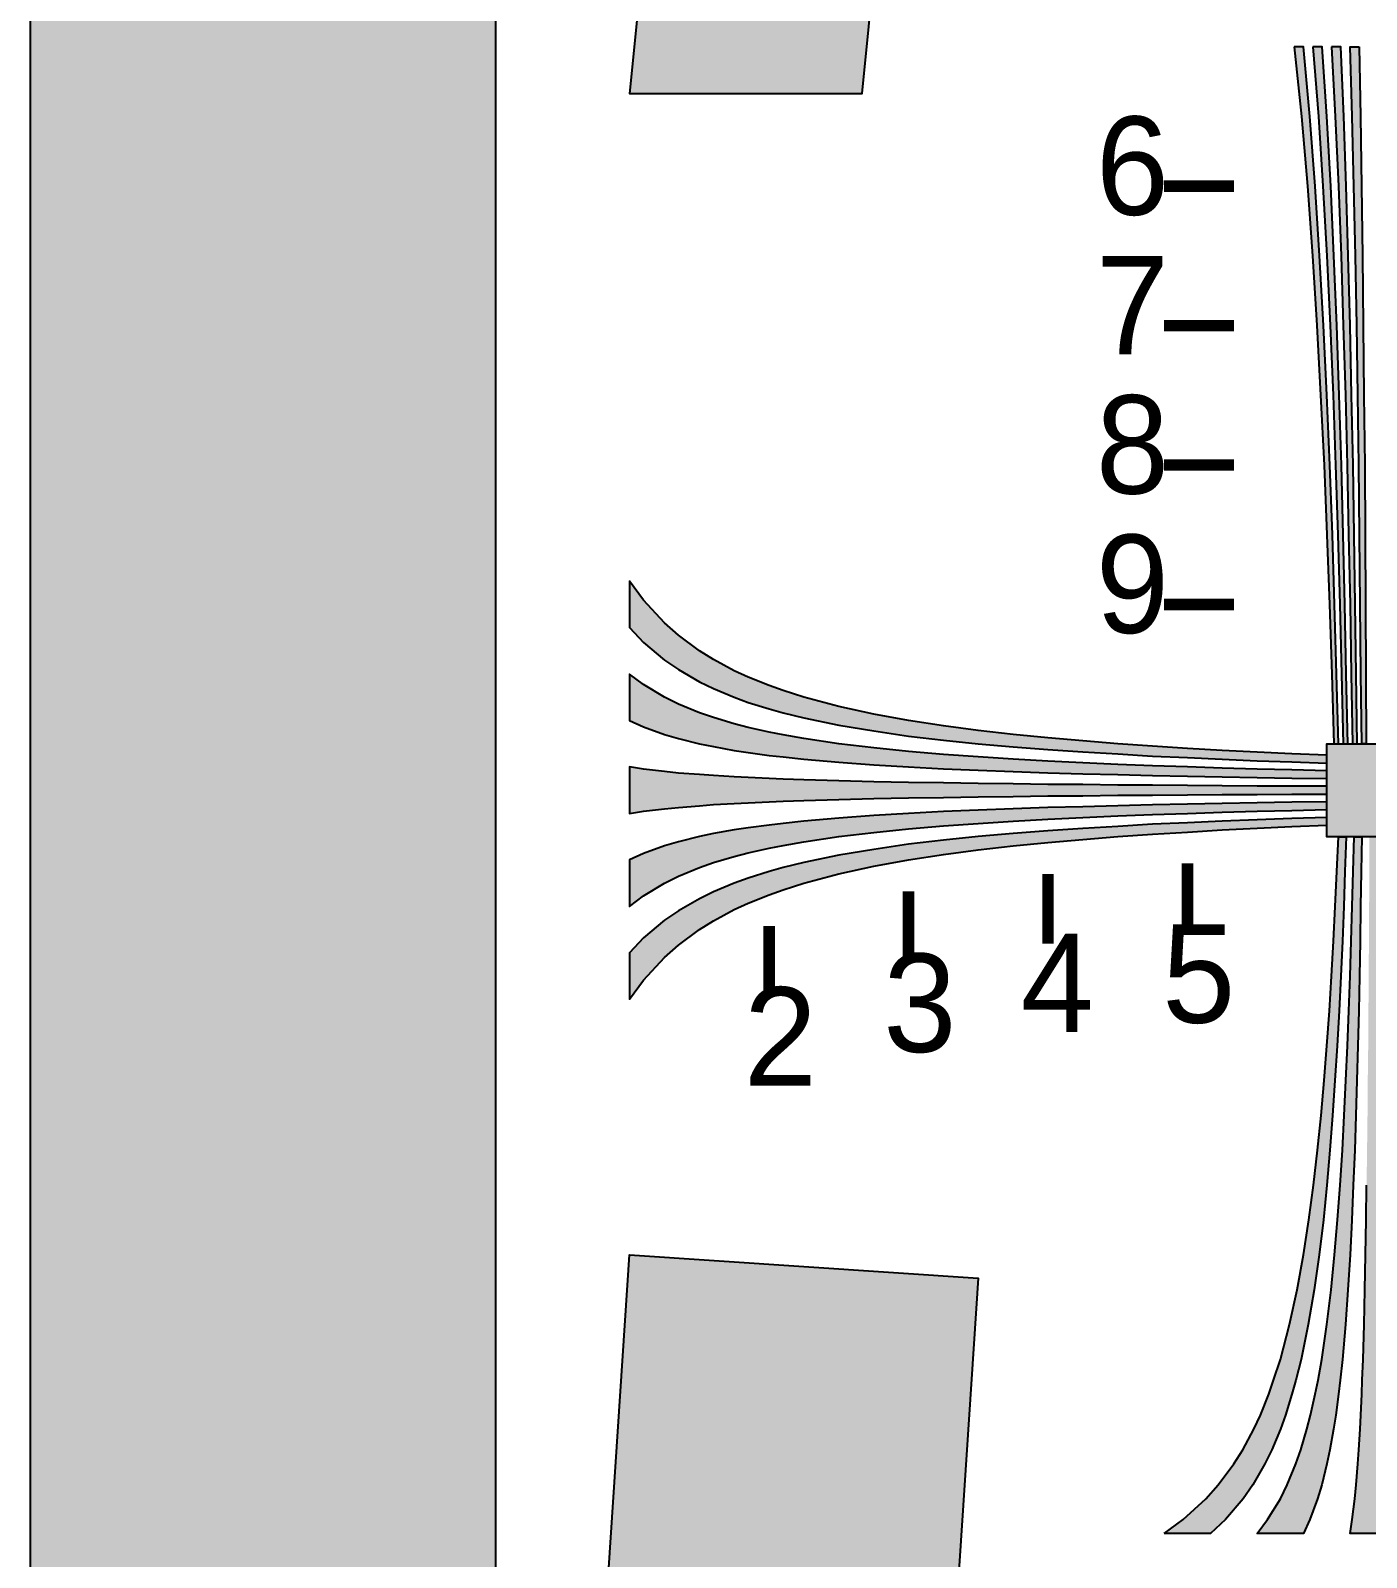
# Model space of a CAD drawing. Header units: millimetres. Extents: x 0 to 297, y 0 to 210.
# Drawn here: x 0 to 50.3, y 32.4 to 89.9 of the extents above; entities that cross this region are included whole.
import ezdxf

# ---------------------------------------------------------------- set-up
doc = ezdxf.new("R2010")
doc.units = ezdxf.units.MM
for name, color, linetype in [('FRAME', 7, 'Continuous'), ('GLUE', 1, 'Continuous'), ('LABELS', 7, 'Continuous'), ('PERIPHERY', 7, 'Continuous'), ('SFR', 7, 'Continuous')]:
    doc.layers.add(name, color=color, linetype=linetype)

msp = doc.modelspace()

# ---------------------------------------------------------------- hatches: boundary and pattern name
at = {"layer": 'FRAME', "true_color": 0x000000}
h = msp.add_hatch(color=7, dxfattribs=at)
h.dxf.hatch_style = 1
h.paths.add_polyline_path([(0, 192.5), (17.5, 192.5), (17.5, 17.5), (0, 17.5), (0, 192.5)])
at = {"layer": 'PERIPHERY', "true_color": 0x000000}
h = msp.add_hatch(color=7, dxfattribs=at)
h.dxf.hatch_style = 1
h.paths.add_polyline_path([(47.581, 89.25), (47.852, 86.625), (48.08, 84), (48.263, 81.375), (48.43, 78.75), (48.569, 76.125), (48.701, 73.5), (48.806, 70.875), (48.902, 68.25), (48.99, 65.625), (49.069, 63), (49.244, 63), (49.173, 65.625), (49.094, 68.25), (49.016, 70.875), (48.919, 73.5), (48.806, 76.125), (48.683, 78.75), (48.535, 81.375), (48.368, 84), (48.168, 86.625), (47.931, 89.25), (47.581, 89.25)])
h = msp.add_hatch(color=7, dxfattribs=at)
h.dxf.hatch_style = 1
h.paths.add_polyline_path([(48.28, 89.25), (48.491, 86.625), (48.657, 84), (48.806, 81.375), (48.928, 78.75), (49.042, 76.125), (49.138, 73.5), (49.217, 70.875), (49.296, 68.25), (49.357, 65.625), (49.418, 63), (49.593, 63), (49.54, 65.625), (49.488, 68.25), (49.427, 70.875), (49.357, 73.5), (49.269, 76.125), (49.182, 78.75), (49.077, 81.375), (48.954, 84), (48.806, 86.625), (48.631, 89.25), (48.28, 89.25)])
h = msp.add_hatch(color=7, dxfattribs=at)
h.dxf.hatch_style = 1
h.paths.add_polyline_path([(48.981, 89.25), (49.121, 86.625), (49.243, 84), (49.348, 81.375), (49.427, 78.75), (49.506, 76.125), (49.576, 73.5), (49.628, 70.875), (49.681, 68.25), (49.725, 65.625), (49.769, 63), (49.944, 63), (49.909, 65.625), (49.874, 68.25), (49.839, 70.875), (49.795, 73.5), (49.742, 76.125), (49.681, 78.75), (49.611, 81.375), (49.532, 84), (49.445, 86.625), (49.331, 89.25), (48.981, 89.25)])
h = msp.add_hatch(color=7, dxfattribs=at)
h.dxf.hatch_style = 1
h.paths.add_polyline_path([(50.031, 89.25), (50.075, 86.625), (50.118, 84), (50.153, 81.375), (50.18, 78.75), (50.206, 76.125), (50.232, 73.5), (50.25, 70.875), (50.267, 68.25), (50.276, 65.625), (50.294, 63), (50.119, 63), (50.093, 65.625), (50.066, 68.25), (50.04, 70.875), (50.014, 73.5), (49.97, 76.125), (49.935, 78.75), (49.882, 81.375), (49.83, 84), (49.76, 86.625), (49.681, 89.25), (50.031, 89.25)])
h = msp.add_hatch(color=7, dxfattribs=at)
h.dxf.hatch_style = 1
h.paths.add_polyline_path([(22.557, 67.377), (23.083, 66.817), (23.87, 66.152), (24.395, 65.794), (25.183, 65.339), (25.708, 65.085), (26.495, 64.752), (27.02, 64.56), (27.808, 64.315), (28.333, 64.166), (29.12, 63.974), (30.433, 63.702), (31.745, 63.484), (33.058, 63.291), (34.37, 63.134), (35.683, 63.002), (36.995, 62.889), (38.308, 62.784), (39.62, 62.696), (40.933, 62.617), (42.245, 62.539), (43.558, 62.477), (44.87, 62.416), (46.183, 62.363), (47.495, 62.32), (48.808, 62.276), (48.808, 62.565), (47.495, 62.626), (46.183, 62.687), (44.87, 62.748), (43.558, 62.827), (42.245, 62.906), (40.933, 63.002), (39.62, 63.107), (38.308, 63.221), (36.995, 63.352), (35.683, 63.501), (34.37, 63.676), (33.058, 63.877), (31.745, 64.114), (30.433, 64.402), (29.12, 64.752), (28.333, 65.006), (27.808, 65.19), (27.02, 65.505), (26.495, 65.75), (25.708, 66.179), (25.183, 66.503), (24.395, 67.089), (23.87, 67.553), (23.083, 68.41), (22.557, 69.128), (22.557, 67.377), (22.557, 67.377)])
h = msp.add_hatch(color=7, dxfattribs=at)
h.dxf.hatch_style = 1
h.paths.add_polyline_path([(22.557, 63.878), (23.083, 63.641), (23.87, 63.352), (24.395, 63.195), (25.183, 63.002), (25.708, 62.897), (26.495, 62.748), (27.02, 62.669), (27.808, 62.564), (28.333, 62.504), (29.12, 62.416), (30.433, 62.302), (31.745, 62.206), (33.058, 62.127), (34.37, 62.057), (35.683, 62.004), (36.995, 61.952), (38.308, 61.908), (39.62, 61.873), (40.933, 61.838), (42.245, 61.803), (43.558, 61.777), (44.87, 61.75), (46.183, 61.733), (47.495, 61.707), (48.808, 61.689), (48.808, 61.978), (47.495, 62.013), (46.183, 62.048), (44.87, 62.083), (43.558, 62.126), (42.245, 62.171), (40.933, 62.223), (39.62, 62.284), (38.308, 62.345), (36.995, 62.415), (35.683, 62.503), (34.37, 62.599), (33.058, 62.713), (31.745, 62.845), (30.433, 63.002), (29.12, 63.195), (28.333, 63.335), (27.808, 63.439), (27.02, 63.615), (26.495, 63.755), (25.708, 63.991), (25.183, 64.166), (24.395, 64.49), (23.87, 64.752), (23.083, 65.234), (22.557, 65.627), (22.557, 63.878), (22.557, 63.878)])
h = msp.add_hatch(color=7, dxfattribs=at)
h.dxf.hatch_style = 1
h.paths.add_polyline_path([(52.308, 59.5), (48.807, 59.5), (48.807, 63), (52.308, 63), (52.308, 59.5)])
h = msp.add_hatch(color=7, dxfattribs=at)
h.dxf.hatch_style = 1
h.paths.add_polyline_path([(22.557, 60.377), (23.083, 60.456), (23.87, 60.552), (24.395, 60.605), (25.183, 60.666), (25.708, 60.71), (26.495, 60.754), (27.02, 60.78), (27.808, 60.815), (28.333, 60.833), (29.12, 60.868), (30.433, 60.903), (31.745, 60.938), (33.058, 60.964), (34.37, 60.981), (35.683, 60.999), (36.995, 61.016), (38.308, 61.034), (39.62, 61.043), (40.933, 61.06), (42.245, 61.069), (43.558, 61.078), (44.87, 61.086), (46.183, 61.095), (47.495, 61.103), (48.808, 61.104), (48.808, 61.401), (47.495, 61.401), (46.183, 61.409), (44.87, 61.418), (43.558, 61.427), (42.245, 61.436), (40.933, 61.444), (39.62, 61.461), (38.308, 61.47), (36.995, 61.488), (35.683, 61.506), (34.37, 61.523), (33.058, 61.541), (31.745, 61.567), (30.433, 61.602), (29.12, 61.637), (28.333, 61.672), (27.808, 61.69), (27.02, 61.724), (26.495, 61.75), (25.708, 61.803), (25.183, 61.838), (24.395, 61.899), (23.87, 61.952), (23.083, 62.048), (22.557, 62.127), (22.557, 60.377), (22.557, 60.377)])
h = msp.add_hatch(color=7, dxfattribs=at)
h.dxf.hatch_style = 1
h.paths.add_polyline_path([(22.557, 56.877), (23.083, 57.271), (23.87, 57.752), (24.395, 58.015), (25.183, 58.339), (25.708, 58.523), (26.495, 58.75), (27.02, 58.89), (27.808, 59.065), (28.333, 59.17), (29.12, 59.31), (30.433, 59.502), (31.745, 59.66), (33.058, 59.791), (34.37, 59.905), (35.683, 60.001), (36.995, 60.089), (38.308, 60.159), (39.62, 60.22), (40.933, 60.281), (42.245, 60.334), (43.558, 60.378), (44.87, 60.421), (46.183, 60.456), (47.495, 60.491), (48.808, 60.526), (48.808, 60.815), (47.495, 60.797), (46.183, 60.771), (44.87, 60.754), (43.558, 60.727), (42.245, 60.701), (40.933, 60.666), (39.62, 60.631), (38.308, 60.597), (36.995, 60.552), (35.683, 60.5), (34.37, 60.447), (33.058, 60.377), (31.745, 60.298), (30.433, 60.202), (29.12, 60.088), (28.333, 60.001), (27.808, 59.94), (27.02, 59.835), (26.495, 59.756), (25.708, 59.616), (25.183, 59.502), (24.395, 59.31), (23.87, 59.152), (23.083, 58.863), (22.557, 58.627), (22.557, 56.877), (22.557, 56.877)])
h = msp.add_hatch(color=7, dxfattribs=at)
h.dxf.hatch_style = 1
h.paths.add_polyline_path([(22.557, 53.377), (23.083, 54.094), (23.87, 54.952), (24.395, 55.416), (25.183, 56.002), (25.708, 56.335), (26.495, 56.754), (27.02, 56.999), (27.808, 57.314), (28.333, 57.498), (29.12, 57.752), (30.433, 58.102), (31.745, 58.391), (33.058, 58.627), (34.37, 58.828), (35.683, 59.003), (36.995, 59.152), (38.308, 59.283), (39.62, 59.397), (40.933, 59.502), (42.245, 59.598), (43.558, 59.677), (44.87, 59.756), (46.183, 59.817), (47.495, 59.879), (48.808, 59.94), (48.808, 60.229), (47.495, 60.185), (46.183, 60.141), (44.87, 60.088), (43.558, 60.027), (42.245, 59.966), (40.933, 59.887), (39.62, 59.808), (38.308, 59.721), (36.995, 59.616), (35.683, 59.502), (34.37, 59.371), (33.058, 59.213), (31.745, 59.02), (30.433, 58.802), (29.12, 58.53), (28.333, 58.338), (27.808, 58.189), (27.02, 57.944), (26.495, 57.752), (25.708, 57.428), (25.183, 57.165), (24.395, 56.711), (23.87, 56.352), (23.083, 55.687), (22.557, 55.127), (22.557, 53.377), (22.557, 53.377)])
h = msp.add_hatch(color=7, dxfattribs=at)
h.dxf.hatch_style = 1
h.paths.add_polyline_path([(42.683, 33.25), (43.4, 33.775), (44.257, 34.563), (44.721, 35.088), (45.307, 35.875), (45.64, 36.4), (46.06, 37.188), (46.305, 37.713), (46.62, 38.5), (46.803, 39.025), (47.057, 39.813), (47.407, 41.125), (47.696, 42.438), (47.933, 43.75), (48.134, 45.063), (48.309, 46.375), (48.457, 47.688), (48.589, 49), (48.702, 50.313), (48.807, 51.625), (48.904, 52.938), (48.982, 54.25), (49.061, 55.563), (49.122, 56.875), (49.184, 58.188), (49.245, 59.5), (49.534, 59.5), (49.49, 58.188), (49.446, 56.875), (49.393, 55.563), (49.332, 54.25), (49.271, 52.938), (49.192, 51.625), (49.113, 50.313), (49.026, 49), (48.921, 47.688), (48.807, 46.375), (48.676, 45.063), (48.518, 43.75), (48.326, 42.438), (48.107, 41.125), (47.836, 39.813), (47.643, 39.025), (47.495, 38.5), (47.25, 37.713), (47.057, 37.188), (46.733, 36.4), (46.471, 35.875), (46.016, 35.088), (45.657, 34.563), (44.992, 33.775), (44.432, 33.25), (42.683, 33.25)])
h = msp.add_hatch(color=7, dxfattribs=at)
h.dxf.hatch_style = 1
h.paths.add_polyline_path([(46.182, 33.25), (46.576, 33.775), (47.057, 34.563), (47.32, 35.088), (47.644, 35.875), (47.828, 36.4), (48.055, 37.188), (48.195, 37.713), (48.37, 38.5), (48.475, 39.025), (48.615, 39.813), (48.807, 41.125), (48.965, 42.438), (49.096, 43.75), (49.21, 45.063), (49.307, 46.375), (49.394, 47.688), (49.464, 49), (49.525, 50.313), (49.587, 51.625), (49.639, 52.938), (49.683, 54.25), (49.727, 55.563), (49.762, 56.875), (49.796, 58.188), (49.832, 59.5), (50.12, 59.5), (50.103, 58.188), (50.076, 56.875), (50.059, 55.563), (50.033, 54.25), (50.006, 52.938), (49.971, 51.625), (49.937, 50.313), (49.902, 49), (49.858, 47.688), (49.805, 46.375), (49.753, 45.062), (49.683, 43.75), (49.604, 42.437), (49.507, 41.125), (49.394, 39.812), (49.306, 39.025), (49.245, 38.5), (49.14, 37.712), (49.061, 37.187), (48.921, 36.4), (48.807, 35.875), (48.615, 35.087), (48.457, 34.562), (48.169, 33.775), (47.932, 33.25), (46.182, 33.25), (46.182, 33.25)])
h = msp.add_hatch(color=7, dxfattribs=at)
h.dxf.hatch_style = 1
h.paths.add_polyline_path([(49.683, 33.25), (49.761, 33.775), (49.858, 34.563), (49.91, 35.088), (49.971, 35.875), (50.015, 36.4), (50.059, 37.188), (50.085, 37.713), (50.12, 38.5), (50.138, 39.025), (50.173, 39.813), (50.208, 41.125), (50.243, 42.438), (50.269, 43.75), (50.287, 45.063), (50.304, 46.375), (50.322, 47.688), (50.339, 49), (50.348, 50.313), (50.366, 51.625), (50.374, 52.938), (50.383, 54.25), (50.392, 55.563), (50.4, 56.875), (50.409, 58.188), (50.409, 59.5), (50.706, 59.5), (50.706, 58.188), (50.715, 56.875), (50.724, 55.563), (50.732, 54.25), (50.741, 52.938), (50.75, 51.625), (50.767, 50.313), (50.776, 49), (50.794, 47.688), (50.811, 46.375), (50.829, 45.063), (50.847, 43.75), (50.873, 42.438), (50.908, 41.125), (50.943, 39.813), (50.977, 39.025), (50.995, 38.5), (51.03, 37.713), (51.056, 37.188), (51.109, 36.4), (51.144, 35.875), (51.205, 35.088), (51.257, 34.563), (51.354, 33.775), (51.432, 33.25), (49.683, 33.25)])
at = {"layer": 'SFR', "true_color": 0x000000}
h = msp.add_hatch(color=7, dxfattribs=at)
h.dxf.hatch_style = 1
h.paths.add_polyline_path([(26.058, 122.5), (22.557, 87.5), (31.307, 87.5), (32.798, 102.401), (67.451, 98.935), (66.307, 87.5), (75.057, 87.5), (78.557, 122.499), (69.807, 122.499), (68.317, 107.598), (33.664, 111.064), (34.807, 122.499), (26.058, 122.499), (26.058, 122.5)])
h = msp.add_hatch(color=7, dxfattribs=at)
h.dxf.hatch_style = 1
h.paths.add_polyline_path([(34.808, 29.749), (21.683, 30.625), (22.557, 43.75), (35.683, 42.875), (34.808, 29.749)])

# ---------------------------------------------------------------- linework, layer by layer
at = {"layer": 'FRAME', "color": 250}
msp.add_lwpolyline([(0, 192.5), (17.5, 192.5), (17.5, 17.5), (0, 17.5), (0, 192.5)], close=True, dxfattribs=at)
at = {"layer": 'FRAME', "color": 250, "true_color": 0x000000}
for points in [[(0, 192.5), (0, 17.5), (17.5, 17.5)], [(17.5, 17.5), (17.5, 192.5), (0, 192.5)]]:
    msp.add_solid(points, dxfattribs=at)
at = {"layer": 'GLUE', "color": 1, "lineweight": 18}
msp.add_lwpolyline([(0, 0), (297, 0), (297, 210), (0, 210), (0, 0)], dxfattribs=at)
at = {"layer": 'PERIPHERY', "color": 250}
for points in [[(47.581, 89.25), (47.852, 86.625), (48.08, 84), (48.263, 81.375), (48.43, 78.75), (48.569, 76.125), (48.701, 73.5), (48.806, 70.875), (48.902, 68.25), (48.99, 65.625), (49.069, 63), (49.244, 63), (49.173, 65.625), (49.094, 68.25), (49.016, 70.875), (48.919, 73.5), (48.806, 76.125), (48.683, 78.75), (48.535, 81.375), (48.368, 84), (48.168, 86.625), (47.931, 89.25), (47.581, 89.25)], [(48.28, 89.25), (48.491, 86.625), (48.657, 84), (48.806, 81.375), (48.928, 78.75), (49.042, 76.125), (49.138, 73.5), (49.217, 70.875), (49.296, 68.25), (49.357, 65.625), (49.418, 63), (49.593, 63), (49.54, 65.625), (49.488, 68.25), (49.427, 70.875), (49.357, 73.5), (49.269, 76.125), (49.182, 78.75), (49.077, 81.375), (48.954, 84), (48.806, 86.625), (48.631, 89.25), (48.28, 89.25)], [(48.981, 89.25), (49.121, 86.625), (49.243, 84), (49.348, 81.375), (49.427, 78.75), (49.506, 76.125), (49.576, 73.5), (49.628, 70.875), (49.681, 68.25), (49.725, 65.625), (49.769, 63), (49.944, 63), (49.909, 65.625), (49.874, 68.25), (49.839, 70.875), (49.795, 73.5), (49.742, 76.125), (49.681, 78.75), (49.611, 81.375), (49.532, 84), (49.445, 86.625), (49.331, 89.25), (48.981, 89.25)], [(50.031, 89.25), (50.075, 86.625), (50.118, 84), (50.153, 81.375), (50.18, 78.75), (50.206, 76.125), (50.232, 73.5), (50.25, 70.875), (50.267, 68.25), (50.276, 65.625), (50.294, 63), (50.119, 63), (50.093, 65.625), (50.066, 68.25), (50.04, 70.875), (50.014, 73.5), (49.97, 76.125), (49.935, 78.75), (49.882, 81.375), (49.83, 84), (49.76, 86.625), (49.681, 89.25), (50.031, 89.25)], [(22.557, 67.377), (23.083, 66.817), (23.87, 66.152), (24.395, 65.794), (25.183, 65.339), (25.708, 65.085), (26.495, 64.752), (27.02, 64.56), (27.808, 64.315), (28.333, 64.166), (29.12, 63.974), (30.433, 63.702), (31.745, 63.484), (33.058, 63.291), (34.37, 63.134), (35.683, 63.002), (36.995, 62.889), (38.308, 62.784), (39.62, 62.696), (40.933, 62.617), (42.245, 62.539), (43.558, 62.477), (44.87, 62.416), (46.183, 62.363), (47.495, 62.32), (48.808, 62.276), (48.808, 62.565), (47.495, 62.626), (46.183, 62.687), (44.87, 62.748), (43.558, 62.827), (42.245, 62.906), (40.933, 63.002), (39.62, 63.107), (38.308, 63.221), (36.995, 63.352), (35.683, 63.501), (34.37, 63.676), (33.058, 63.877), (31.745, 64.114), (30.433, 64.402), (29.12, 64.752), (28.333, 65.006), (27.808, 65.19), (27.02, 65.505), (26.495, 65.75), (25.708, 66.179), (25.183, 66.503), (24.395, 67.089), (23.87, 67.553), (23.083, 68.41), (22.557, 69.128), (22.557, 67.377), (22.557, 67.377)], [(22.557, 63.878), (23.083, 63.641), (23.87, 63.352), (24.395, 63.195), (25.183, 63.002), (25.708, 62.897), (26.495, 62.748), (27.02, 62.669), (27.808, 62.564), (28.333, 62.504), (29.12, 62.416), (30.433, 62.302), (31.745, 62.206), (33.058, 62.127), (34.37, 62.057), (35.683, 62.004), (36.995, 61.952), (38.308, 61.908), (39.62, 61.873), (40.933, 61.838), (42.245, 61.803), (43.558, 61.777), (44.87, 61.75), (46.183, 61.733), (47.495, 61.707), (48.808, 61.689), (48.808, 61.978), (47.495, 62.013), (46.183, 62.048), (44.87, 62.083), (43.558, 62.126), (42.245, 62.171), (40.933, 62.223), (39.62, 62.284), (38.308, 62.345), (36.995, 62.415), (35.683, 62.503), (34.37, 62.599), (33.058, 62.713), (31.745, 62.845), (30.433, 63.002), (29.12, 63.195), (28.333, 63.335), (27.808, 63.439), (27.02, 63.615), (26.495, 63.755), (25.708, 63.991), (25.183, 64.166), (24.395, 64.49), (23.87, 64.752), (23.083, 65.234), (22.557, 65.627), (22.557, 63.878), (22.557, 63.878)], [(52.308, 59.5), (48.807, 59.5), (48.807, 63), (52.308, 63), (52.308, 59.5)], [(22.557, 60.377), (23.083, 60.456), (23.87, 60.552), (24.395, 60.605), (25.183, 60.666), (25.708, 60.71), (26.495, 60.754), (27.02, 60.78), (27.808, 60.815), (28.333, 60.833), (29.12, 60.868), (30.433, 60.903), (31.745, 60.938), (33.058, 60.964), (34.37, 60.981), (35.683, 60.999), (36.995, 61.016), (38.308, 61.034), (39.62, 61.043), (40.933, 61.06), (42.245, 61.069), (43.558, 61.078), (44.87, 61.086), (46.183, 61.095), (47.495, 61.103), (48.808, 61.104), (48.808, 61.401), (47.495, 61.401), (46.183, 61.409), (44.87, 61.418), (43.558, 61.427), (42.245, 61.436), (40.933, 61.444), (39.62, 61.461), (38.308, 61.47), (36.995, 61.488), (35.683, 61.506), (34.37, 61.523), (33.058, 61.541), (31.745, 61.567), (30.433, 61.602), (29.12, 61.637), (28.333, 61.672), (27.808, 61.69), (27.02, 61.724), (26.495, 61.75), (25.708, 61.803), (25.183, 61.838), (24.395, 61.899), (23.87, 61.952), (23.083, 62.048), (22.557, 62.127), (22.557, 60.377), (22.557, 60.377)], [(22.557, 56.877), (23.083, 57.271), (23.87, 57.752), (24.395, 58.015), (25.183, 58.339), (25.708, 58.523), (26.495, 58.75), (27.02, 58.89), (27.808, 59.065), (28.333, 59.17), (29.12, 59.31), (30.433, 59.502), (31.745, 59.66), (33.058, 59.791), (34.37, 59.905), (35.683, 60.001), (36.995, 60.089), (38.308, 60.159), (39.62, 60.22), (40.933, 60.281), (42.245, 60.334), (43.558, 60.378), (44.87, 60.421), (46.183, 60.456), (47.495, 60.491), (48.808, 60.526), (48.808, 60.815), (47.495, 60.797), (46.183, 60.771), (44.87, 60.754), (43.558, 60.727), (42.245, 60.701), (40.933, 60.666), (39.62, 60.631), (38.308, 60.597), (36.995, 60.552), (35.683, 60.5), (34.37, 60.447), (33.058, 60.377), (31.745, 60.298), (30.433, 60.202), (29.12, 60.088), (28.333, 60.001), (27.808, 59.94), (27.02, 59.835), (26.495, 59.756), (25.708, 59.616), (25.183, 59.502), (24.395, 59.31), (23.87, 59.152), (23.083, 58.863), (22.557, 58.627), (22.557, 56.877), (22.557, 56.877)], [(22.557, 53.377), (23.083, 54.094), (23.87, 54.952), (24.395, 55.416), (25.183, 56.002), (25.708, 56.335), (26.495, 56.754), (27.02, 56.999), (27.808, 57.314), (28.333, 57.498), (29.12, 57.752), (30.433, 58.102), (31.745, 58.391), (33.058, 58.627), (34.37, 58.828), (35.683, 59.003), (36.995, 59.152), (38.308, 59.283), (39.62, 59.397), (40.933, 59.502), (42.245, 59.598), (43.558, 59.677), (44.87, 59.756), (46.183, 59.817), (47.495, 59.879), (48.808, 59.94), (48.808, 60.229), (47.495, 60.185), (46.183, 60.141), (44.87, 60.088), (43.558, 60.027), (42.245, 59.966), (40.933, 59.887), (39.62, 59.808), (38.308, 59.721), (36.995, 59.616), (35.683, 59.502), (34.37, 59.371), (33.058, 59.213), (31.745, 59.02), (30.433, 58.802), (29.12, 58.53), (28.333, 58.338), (27.808, 58.189), (27.02, 57.944), (26.495, 57.752), (25.708, 57.428), (25.183, 57.165), (24.395, 56.711), (23.87, 56.352), (23.083, 55.687), (22.557, 55.127), (22.557, 53.377), (22.557, 53.377)], [(42.683, 33.25), (43.4, 33.775), (44.257, 34.563), (44.721, 35.088), (45.307, 35.875), (45.64, 36.4), (46.06, 37.188), (46.305, 37.713), (46.62, 38.5), (46.803, 39.025), (47.057, 39.813), (47.407, 41.125), (47.696, 42.438), (47.933, 43.75), (48.134, 45.063), (48.309, 46.375), (48.457, 47.688), (48.589, 49), (48.702, 50.313), (48.807, 51.625), (48.904, 52.938), (48.982, 54.25), (49.061, 55.563), (49.122, 56.875), (49.184, 58.188), (49.245, 59.5), (49.534, 59.5), (49.49, 58.188), (49.446, 56.875), (49.393, 55.563), (49.332, 54.25), (49.271, 52.938), (49.192, 51.625), (49.113, 50.313), (49.026, 49), (48.921, 47.688), (48.807, 46.375), (48.676, 45.063), (48.518, 43.75), (48.326, 42.438), (48.107, 41.125), (47.836, 39.813), (47.643, 39.025), (47.495, 38.5), (47.25, 37.713), (47.057, 37.188), (46.733, 36.4), (46.471, 35.875), (46.016, 35.088), (45.657, 34.563), (44.992, 33.775), (44.432, 33.25), (42.683, 33.25)], [(46.182, 33.25), (46.576, 33.775), (47.057, 34.563), (47.32, 35.088), (47.644, 35.875), (47.828, 36.4), (48.055, 37.188), (48.195, 37.713), (48.37, 38.5), (48.475, 39.025), (48.615, 39.813), (48.807, 41.125), (48.965, 42.438), (49.096, 43.75), (49.21, 45.063), (49.307, 46.375), (49.394, 47.688), (49.464, 49), (49.525, 50.313), (49.587, 51.625), (49.639, 52.938), (49.683, 54.25), (49.727, 55.563), (49.762, 56.875), (49.796, 58.188), (49.832, 59.5), (50.12, 59.5), (50.103, 58.188), (50.076, 56.875), (50.059, 55.563), (50.033, 54.25), (50.006, 52.938), (49.971, 51.625), (49.937, 50.313), (49.902, 49), (49.858, 47.688), (49.805, 46.375), (49.753, 45.062), (49.683, 43.75), (49.604, 42.437), (49.507, 41.125), (49.394, 39.812), (49.306, 39.025), (49.245, 38.5), (49.14, 37.712), (49.061, 37.187), (48.921, 36.4), (48.807, 35.875), (48.615, 35.087), (48.457, 34.562), (48.169, 33.775), (47.932, 33.25), (46.182, 33.25), (46.182, 33.25)]]:
    msp.add_lwpolyline(points, close=True, dxfattribs=at)
at = {"layer": 'PERIPHERY', "color": 250, "lineweight": 35, "const_width": 0.437}
for points in [[(45.306, 84), (42.681, 84)], [(45.306, 78.75), (42.681, 78.75)], [(45.306, 73.5), (42.681, 73.5)], [(45.306, 68.25), (42.681, 68.25)], [(43.557, 55.869), (43.557, 58.494)], [(38.308, 55.475), (38.308, 58.1)], [(33.058, 54.819), (33.058, 57.444)], [(27.808, 53.506), (27.808, 56.131)]]:
    msp.add_lwpolyline(points, dxfattribs=at)
at = {"layer": 'PERIPHERY', "color": 250}
msp.add_lwpolyline([(51.432, 33.25), (49.683, 33.25), (49.683, 33.25), (49.761, 33.775), (49.858, 34.563), (49.91, 35.088), (49.971, 35.875), (50.015, 36.4), (50.059, 37.188), (50.085, 37.713), (50.12, 38.5), (50.138, 39.025), (50.173, 39.813), (50.208, 41.125), (50.243, 42.438), (50.269, 43.75), (50.287, 45.063), (50.304, 46.375)], dxfattribs=at)
at = {"layer": 'PERIPHERY', "color": 250, "true_color": 0x000000}
for points in [[(47.931, 89.25), (47.581, 89.25), (47.852, 86.625)], [(47.931, 89.25), (47.852, 86.625), (48.08, 84)], [(47.931, 89.25), (48.08, 84), (48.263, 81.375)], [(47.931, 89.25), (48.263, 81.375), (48.43, 78.75)], [(47.931, 89.25), (48.43, 78.75), (48.569, 76.125)], [(47.931, 89.25), (48.569, 76.125), (48.701, 73.5)], [(47.931, 89.25), (48.701, 73.5), (49.244, 63)], [(47.931, 89.25), (49.244, 63), (49.173, 65.625)], [(47.931, 89.25), (49.173, 65.625), (49.094, 68.25)], [(47.931, 89.25), (49.094, 68.25), (49.016, 70.875)], [(47.931, 89.25), (49.016, 70.875), (48.919, 73.5)], [(47.931, 89.25), (48.919, 73.5), (48.806, 76.125)], [(47.931, 89.25), (48.806, 76.125), (48.683, 78.75)], [(47.931, 89.25), (48.683, 78.75), (48.535, 81.375)], [(47.931, 89.25), (48.535, 81.375), (48.368, 84)], [(48.368, 84), (48.168, 86.625), (47.931, 89.25)], [(48.631, 89.25), (48.28, 89.25), (48.491, 86.625)], [(48.631, 89.25), (48.491, 86.625), (48.657, 84)], [(48.631, 89.25), (48.657, 84), (48.806, 81.375)], [(48.631, 89.25), (48.806, 81.375), (48.928, 78.75)], [(48.631, 89.25), (48.928, 78.75), (49.042, 76.125)], [(48.631, 89.25), (49.042, 76.125), (49.138, 73.5)], [(48.631, 89.25), (49.138, 73.5), (49.593, 63)], [(48.631, 89.25), (49.593, 63), (49.54, 65.625)], [(48.631, 89.25), (49.54, 65.625), (49.488, 68.25)], [(48.631, 89.25), (49.488, 68.25), (49.427, 70.875)], [(48.631, 89.25), (49.427, 70.875), (49.357, 73.5)], [(48.631, 89.25), (49.357, 73.5), (49.269, 76.125)], [(48.631, 89.25), (49.269, 76.125), (49.182, 78.75)], [(48.631, 89.25), (49.182, 78.75), (49.077, 81.375)], [(48.631, 89.25), (49.077, 81.375), (48.954, 84)], [(48.954, 84), (48.806, 86.625), (48.631, 89.25)], [(49.331, 89.25), (48.981, 89.25), (49.121, 86.625)], [(49.331, 89.25), (49.121, 86.625), (49.243, 84)], [(49.331, 89.25), (49.243, 84), (49.348, 81.375)], [(49.331, 89.25), (49.348, 81.375), (49.427, 78.75)], [(49.331, 89.25), (49.427, 78.75), (49.506, 76.125)], [(49.331, 89.25), (49.506, 76.125), (49.576, 73.5)], [(49.331, 89.25), (49.576, 73.5), (49.628, 70.875)], [(49.331, 89.25), (49.628, 70.875), (49.681, 68.25)], [(49.331, 89.25), (49.681, 68.25), (49.725, 65.625)], [(49.331, 89.25), (49.725, 65.625), (49.769, 63)], [(49.331, 89.25), (49.769, 63), (49.944, 63)], [(49.331, 89.25), (49.944, 63), (49.909, 65.625)], [(49.331, 89.25), (49.909, 65.625), (49.874, 68.25)], [(49.331, 89.25), (49.874, 68.25), (49.839, 70.875)], [(49.331, 89.25), (49.839, 70.875), (49.795, 73.5)], [(49.331, 89.25), (49.795, 73.5), (49.742, 76.125)], [(49.331, 89.25), (49.742, 76.125), (49.681, 78.75)], [(49.331, 89.25), (49.681, 78.75), (49.611, 81.375)], [(49.331, 89.25), (49.611, 81.375), (49.532, 84)], [(49.532, 84), (49.445, 86.625), (49.331, 89.25)], [(50.031, 89.25), (49.681, 89.25), (49.76, 86.625)], [(50.031, 89.25), (49.76, 86.625), (49.83, 84)], [(50.031, 89.25), (49.83, 84), (49.882, 81.375)], [(50.031, 89.25), (49.882, 81.375), (49.935, 78.75)], [(50.031, 89.25), (49.935, 78.75), (49.97, 76.125)], [(50.031, 89.25), (49.97, 76.125), (50.014, 73.5)], [(50.031, 89.25), (50.014, 73.5), (50.04, 70.875)], [(50.031, 89.25), (50.04, 70.875), (50.066, 68.25)], [(50.031, 89.25), (50.066, 68.25), (50.093, 65.625)], [(50.031, 89.25), (50.093, 65.625), (50.119, 63)], [(50.031, 89.25), (50.119, 63), (50.294, 63)], [(50.031, 89.25), (50.294, 63), (50.276, 65.625)], [(50.031, 89.25), (50.276, 65.625), (50.267, 68.25)], [(50.031, 89.25), (50.267, 68.25), (50.25, 70.875)], [(50.031, 89.25), (50.25, 70.875), (50.232, 73.5)], [(50.031, 89.25), (50.232, 73.5), (50.206, 76.125)], [(50.031, 89.25), (50.206, 76.125), (50.18, 78.75)], [(50.031, 89.25), (50.18, 78.75), (50.153, 81.375)], [(50.031, 89.25), (50.153, 81.375), (50.118, 84)], [(48.701, 73.5), (48.806, 70.875), (49.244, 63)], [(49.138, 73.5), (49.217, 70.875), (49.296, 68.25)], [(49.138, 73.5), (49.296, 68.25), (49.593, 63)], [(48.806, 70.875), (48.902, 68.25), (49.244, 63)], [(23.083, 68.41), (22.557, 69.128), (22.557, 67.377)], [(23.87, 67.553), (23.083, 68.41), (22.557, 67.377)], [(48.902, 68.25), (48.99, 65.625), (49.244, 63)], [(49.296, 68.25), (49.357, 65.625), (49.593, 63)], [(24.395, 67.089), (23.87, 67.553), (22.557, 67.377)], [(22.557, 67.377), (23.083, 66.817), (23.87, 66.152)], [(22.557, 67.377), (23.87, 66.152), (24.395, 65.794)], [(22.557, 67.377), (24.395, 65.794), (25.183, 65.339)], [(22.557, 67.377), (25.183, 65.339), (25.708, 65.085)], [(22.557, 67.377), (25.708, 65.085), (26.495, 64.752)], [(22.557, 67.377), (26.495, 64.752), (27.02, 64.56)], [(22.557, 67.377), (27.02, 64.56), (27.808, 64.315)], [(22.557, 67.377), (27.808, 64.315), (28.333, 64.166)], [(22.557, 67.377), (28.333, 64.166), (29.12, 63.974)], [(22.557, 67.377), (29.12, 63.974), (30.433, 63.702)], [(22.557, 67.377), (30.433, 63.702), (31.745, 63.484)], [(22.557, 67.377), (31.745, 63.484), (27.02, 65.505)], [(22.557, 67.377), (27.02, 65.505), (26.495, 65.75)], [(22.557, 67.377), (26.495, 65.75), (25.708, 66.179)], [(22.557, 67.377), (25.708, 66.179), (25.183, 66.503)], [(22.557, 67.377), (25.183, 66.503), (24.395, 67.089)], [(23.083, 65.234), (22.557, 65.627), (22.557, 63.878)], [(48.99, 65.625), (49.069, 63), (49.244, 63)], [(49.357, 65.625), (49.418, 63), (49.593, 63)], [(23.87, 64.752), (23.083, 65.234), (22.557, 63.878)], [(31.745, 63.484), (27.808, 65.19), (27.02, 65.505)], [(31.745, 63.484), (28.333, 65.006), (27.808, 65.19)], [(31.745, 63.484), (29.12, 64.752), (28.333, 65.006)], [(24.395, 64.49), (23.87, 64.752), (22.557, 63.878)], [(25.183, 64.166), (24.395, 64.49), (22.557, 63.878)], [(31.745, 63.484), (30.433, 64.402), (29.12, 64.752)], [(25.708, 63.991), (25.183, 64.166), (22.557, 63.878)], [(26.495, 63.755), (25.708, 63.991), (22.557, 63.878)], [(22.557, 63.878), (23.083, 63.641), (23.87, 63.352)], [(22.557, 63.878), (23.87, 63.352), (24.395, 63.195)], [(22.557, 63.878), (24.395, 63.195), (25.183, 63.002)], [(22.557, 63.878), (25.183, 63.002), (25.708, 62.897)], [(22.557, 63.878), (25.708, 62.897), (26.495, 62.748)], [(22.557, 63.878), (26.495, 62.748), (27.02, 62.669)], [(22.557, 63.878), (27.02, 62.669), (27.808, 62.564)], [(22.557, 63.878), (27.808, 62.564), (28.333, 62.504)], [(22.557, 63.878), (28.333, 62.504), (29.12, 62.416)], [(22.557, 63.878), (29.12, 62.416), (30.433, 62.302)], [(22.557, 63.878), (30.433, 62.302), (31.745, 62.206)], [(22.557, 63.878), (31.745, 62.206), (33.058, 62.127)], [(22.557, 63.878), (33.058, 62.127), (34.37, 62.057)], [(22.557, 63.878), (34.37, 62.057), (35.683, 62.004)], [(22.557, 63.878), (35.683, 62.004), (36.995, 61.952)], [(22.557, 63.878), (36.995, 61.952), (38.308, 61.908)], [(22.557, 63.878), (38.308, 61.908), (39.62, 61.873)], [(22.557, 63.878), (39.62, 61.873), (31.745, 62.845)], [(22.557, 63.878), (31.745, 62.845), (30.433, 63.002)], [(22.557, 63.878), (30.433, 63.002), (29.12, 63.195)], [(22.557, 63.878), (29.12, 63.195), (28.333, 63.335)], [(22.557, 63.878), (28.333, 63.335), (27.808, 63.439)], [(22.557, 63.878), (27.808, 63.439), (27.02, 63.615)], [(22.557, 63.878), (27.02, 63.615), (26.495, 63.755)], [(31.745, 63.484), (31.745, 64.114), (30.433, 64.402)], [(31.745, 63.484), (33.058, 63.877), (31.745, 64.114)], [(31.745, 63.484), (34.37, 63.676), (33.058, 63.877)], [(31.745, 63.484), (35.683, 63.501), (34.37, 63.676)], [(31.745, 63.484), (36.995, 63.352), (35.683, 63.501)], [(31.745, 63.484), (33.058, 63.291), (34.37, 63.134)], [(31.745, 63.484), (34.37, 63.134), (35.683, 63.002)], [(31.745, 63.484), (35.683, 63.002), (36.995, 62.889)], [(31.745, 63.484), (36.995, 62.889), (38.308, 62.784)], [(31.745, 63.484), (38.308, 62.784), (39.62, 62.696)], [(31.745, 63.484), (39.62, 62.696), (40.933, 62.617)], [(31.745, 63.484), (40.933, 62.617), (42.245, 62.539)], [(31.745, 63.484), (42.245, 62.539), (43.558, 62.477)], [(31.745, 63.484), (43.558, 62.477), (44.87, 62.416)], [(31.745, 63.484), (44.87, 62.416), (46.183, 62.363)], [(31.745, 63.484), (46.183, 62.363), (47.495, 62.32)], [(31.745, 63.484), (47.495, 62.32), (48.808, 62.276)], [(31.745, 63.484), (48.808, 62.276), (44.87, 62.748)], [(31.745, 63.484), (44.87, 62.748), (43.558, 62.827)], [(31.745, 63.484), (43.558, 62.827), (42.245, 62.906)], [(31.745, 63.484), (42.245, 62.906), (40.933, 63.002)], [(31.745, 63.484), (40.933, 63.002), (39.62, 63.107)], [(31.745, 63.484), (39.62, 63.107), (38.308, 63.221)], [(31.745, 63.484), (38.308, 63.221), (36.995, 63.352)], [(39.62, 61.873), (33.058, 62.713), (31.745, 62.845)], [(39.62, 61.873), (34.37, 62.599), (33.058, 62.713)], [(48.808, 62.276), (46.183, 62.687), (44.87, 62.748)], [(52.308, 59.5), (52.308, 63), (48.807, 63)], [(48.807, 63), (48.807, 59.5), (52.308, 59.5)], [(22.557, 60.377), (23.083, 62.048), (22.557, 62.127)], [(39.62, 61.873), (35.683, 62.503), (34.37, 62.599)], [(39.62, 61.873), (36.995, 62.415), (35.683, 62.503)], [(39.62, 61.873), (38.308, 62.345), (36.995, 62.415)], [(39.62, 61.873), (39.62, 62.284), (38.308, 62.345)], [(39.62, 61.873), (40.933, 62.223), (39.62, 62.284)], [(39.62, 61.873), (42.245, 62.171), (40.933, 62.223)], [(39.62, 61.873), (43.558, 62.126), (42.245, 62.171)], [(39.62, 61.873), (44.87, 62.083), (43.558, 62.126)], [(48.808, 62.276), (47.495, 62.626), (46.183, 62.687)], [(48.808, 62.276), (48.808, 62.565), (47.495, 62.626)], [(22.557, 60.377), (23.87, 61.952), (23.083, 62.048)], [(22.557, 60.377), (24.395, 61.899), (23.87, 61.952)], [(22.557, 60.377), (25.183, 61.838), (24.395, 61.899)], [(22.557, 60.377), (25.708, 61.803), (25.183, 61.838)], [(22.557, 60.377), (26.495, 61.75), (25.708, 61.803)], [(22.557, 60.377), (27.02, 61.724), (26.495, 61.75)], [(22.557, 60.377), (27.808, 61.69), (27.02, 61.724)], [(22.557, 60.377), (28.333, 61.672), (27.808, 61.69)], [(22.557, 60.377), (29.12, 61.637), (28.333, 61.672)], [(22.557, 60.377), (30.433, 61.602), (29.12, 61.637)], [(22.557, 60.377), (23.083, 60.456), (30.433, 61.602)], [(23.083, 60.456), (31.745, 61.567), (30.433, 61.602)], [(23.083, 60.456), (23.87, 60.552), (31.745, 61.567)], [(23.87, 60.552), (33.058, 61.541), (31.745, 61.567)], [(23.87, 60.552), (24.395, 60.605), (33.058, 61.541)], [(24.395, 60.605), (34.37, 61.523), (33.058, 61.541)], [(39.62, 61.873), (46.183, 62.048), (44.87, 62.083)], [(39.62, 61.873), (47.495, 62.013), (46.183, 62.048)], [(39.62, 61.873), (48.808, 61.978), (47.495, 62.013)], [(39.62, 61.873), (48.808, 61.689), (48.808, 61.978)], [(39.62, 61.873), (40.933, 61.838), (43.558, 61.777)], [(39.62, 61.873), (43.558, 61.777), (44.87, 61.75)], [(39.62, 61.873), (44.87, 61.75), (46.183, 61.733)], [(39.62, 61.873), (46.183, 61.733), (47.495, 61.707)], [(39.62, 61.873), (47.495, 61.707), (48.808, 61.689)], [(40.933, 61.838), (42.245, 61.803), (43.558, 61.777)], [(24.395, 60.605), (25.708, 60.71), (34.37, 61.523)], [(25.708, 60.71), (35.683, 61.506), (34.37, 61.523)], [(25.708, 60.71), (36.995, 61.488), (35.683, 61.506)], [(25.708, 60.71), (38.308, 61.47), (36.995, 61.488)], [(25.708, 60.71), (26.495, 60.754), (38.308, 61.47)], [(26.495, 60.754), (39.62, 61.461), (38.308, 61.47)], [(26.495, 60.754), (27.02, 60.78), (39.62, 61.461)], [(27.02, 60.78), (40.933, 61.444), (39.62, 61.461)], [(27.02, 60.78), (27.808, 60.815), (40.933, 61.444)], [(27.808, 60.815), (42.245, 61.436), (40.933, 61.444)], [(27.808, 60.815), (29.12, 60.868), (42.245, 61.436)], [(29.12, 60.868), (43.558, 61.427), (42.245, 61.436)], [(29.12, 60.868), (44.87, 61.418), (43.558, 61.427)], [(29.12, 60.868), (46.183, 61.409), (44.87, 61.418)], [(29.12, 60.868), (47.495, 61.401), (46.183, 61.409)], [(29.12, 60.868), (30.433, 60.903), (48.808, 61.401)], [(29.12, 60.868), (48.808, 61.401), (47.495, 61.401)], [(30.433, 60.903), (31.745, 60.938), (48.808, 61.401)], [(31.745, 60.938), (33.058, 60.964), (48.808, 61.401)], [(33.058, 60.964), (34.37, 60.981), (48.808, 61.401)], [(34.37, 60.981), (35.683, 60.999), (48.808, 61.401)], [(35.683, 60.999), (36.995, 61.016), (48.808, 61.401)], [(36.995, 61.016), (38.308, 61.034), (48.808, 61.401)], [(38.308, 61.034), (40.933, 61.06), (48.808, 61.401)], [(38.308, 61.034), (39.62, 61.043), (40.933, 61.06)], [(40.933, 61.06), (43.558, 61.078), (48.808, 61.401)], [(40.933, 61.06), (42.245, 61.069), (43.558, 61.078)], [(43.558, 61.078), (46.183, 61.095), (48.808, 61.401)], [(43.558, 61.078), (44.87, 61.086), (46.183, 61.095)], [(46.183, 61.095), (47.495, 61.103), (48.808, 61.401)], [(47.495, 61.103), (48.808, 61.104), (48.808, 61.401)], [(24.395, 60.605), (25.183, 60.666), (25.708, 60.71)], [(27.808, 60.815), (28.333, 60.833), (29.12, 60.868)], [(27.808, 59.065), (28.333, 59.17), (34.37, 60.447)], [(27.808, 59.065), (34.37, 60.447), (33.058, 60.377)], [(28.333, 59.17), (29.12, 59.31), (35.683, 60.5)], [(28.333, 59.17), (35.683, 60.5), (34.37, 60.447)], [(29.12, 59.31), (30.433, 59.502), (36.995, 60.552)], [(29.12, 59.31), (36.995, 60.552), (35.683, 60.5)], [(30.433, 59.502), (31.745, 59.66), (39.62, 60.631)], [(30.433, 59.502), (39.62, 60.631), (38.308, 60.597)], [(30.433, 59.502), (38.308, 60.597), (36.995, 60.552)], [(31.745, 59.66), (33.058, 59.791), (40.933, 60.666)], [(31.745, 59.66), (40.933, 60.666), (39.62, 60.631)], [(33.058, 59.791), (34.37, 59.905), (43.558, 60.727)], [(33.058, 59.791), (43.558, 60.727), (42.245, 60.701)], [(33.058, 59.791), (42.245, 60.701), (40.933, 60.666)], [(34.37, 59.905), (35.683, 60.001), (44.87, 60.754)], [(34.37, 59.905), (44.87, 60.754), (43.558, 60.727)], [(35.683, 60.001), (36.995, 60.089), (47.495, 60.797)], [(35.683, 60.001), (47.495, 60.797), (46.183, 60.771)], [(35.683, 60.001), (46.183, 60.771), (44.87, 60.754)], [(36.995, 60.089), (38.308, 60.159), (48.808, 60.815)], [(36.995, 60.089), (48.808, 60.815), (47.495, 60.797)], [(38.308, 60.159), (39.62, 60.22), (48.808, 60.815)], [(39.62, 60.22), (40.933, 60.281), (48.808, 60.815)], [(40.933, 60.281), (42.245, 60.334), (48.808, 60.815)], [(42.245, 60.334), (43.558, 60.378), (48.808, 60.815)], [(43.558, 60.378), (44.87, 60.421), (48.808, 60.815)], [(44.87, 60.421), (48.808, 60.526), (48.808, 60.815)], [(44.87, 60.421), (46.183, 60.456), (48.808, 60.526)], [(46.183, 60.456), (47.495, 60.491), (48.808, 60.526)], [(23.083, 57.271), (23.87, 57.752), (27.02, 59.835)], [(23.083, 57.271), (27.02, 59.835), (26.495, 59.756)], [(23.87, 57.752), (24.395, 58.015), (28.333, 60.001)], [(23.87, 57.752), (28.333, 60.001), (27.808, 59.94)], [(23.87, 57.752), (27.808, 59.94), (27.02, 59.835)], [(24.395, 58.015), (25.183, 58.339), (29.12, 60.088)], [(24.395, 58.015), (29.12, 60.088), (28.333, 60.001)], [(25.183, 58.339), (25.708, 58.523), (30.433, 60.202)], [(25.183, 58.339), (30.433, 60.202), (29.12, 60.088)], [(25.708, 58.523), (26.495, 58.75), (31.745, 60.298)], [(25.708, 58.523), (31.745, 60.298), (30.433, 60.202)], [(26.495, 58.75), (27.02, 58.89), (31.745, 60.298)], [(27.02, 58.89), (27.808, 59.065), (33.058, 60.377)], [(27.02, 58.89), (33.058, 60.377), (31.745, 60.298)], [(33.058, 58.627), (34.37, 58.828), (40.933, 59.887)], [(33.058, 58.627), (40.933, 59.887), (39.62, 59.808)], [(34.37, 58.828), (35.683, 59.003), (42.245, 59.966)], [(34.37, 58.828), (42.245, 59.966), (40.933, 59.887)], [(35.683, 59.003), (36.995, 59.152), (44.87, 60.088)], [(35.683, 59.003), (44.87, 60.088), (43.558, 60.027)], [(35.683, 59.003), (43.558, 60.027), (42.245, 59.966)], [(36.995, 59.152), (38.308, 59.283), (46.183, 60.141)], [(36.995, 59.152), (46.183, 60.141), (44.87, 60.088)], [(38.308, 59.283), (39.62, 59.397), (48.808, 60.229)], [(38.308, 59.283), (48.808, 60.229), (47.495, 60.185)], [(38.308, 59.283), (47.495, 60.185), (46.183, 60.141)], [(39.62, 59.397), (40.933, 59.502), (48.808, 60.229)], [(40.933, 59.502), (42.245, 59.598), (48.808, 60.229)], [(42.245, 59.598), (43.558, 59.677), (48.808, 60.229)], [(43.558, 59.677), (44.87, 59.756), (48.808, 60.229)], [(44.87, 59.756), (46.183, 59.817), (48.808, 60.229)], [(46.183, 59.817), (47.495, 59.879), (48.808, 60.229)], [(47.495, 59.879), (48.808, 59.94), (48.808, 60.229)], [(22.557, 56.877), (23.083, 57.271), (25.708, 59.616)], [(22.557, 56.877), (25.708, 59.616), (25.183, 59.502)], [(22.557, 56.877), (25.183, 59.502), (24.395, 59.31)], [(22.557, 56.877), (24.395, 59.31), (23.87, 59.152)], [(23.083, 57.271), (26.495, 59.756), (25.708, 59.616)], [(29.12, 57.752), (30.433, 58.102), (35.683, 59.502)], [(29.12, 57.752), (35.683, 59.502), (34.37, 59.371)], [(29.12, 57.752), (34.37, 59.371), (33.058, 59.213)], [(30.433, 58.102), (31.745, 58.391), (36.995, 59.616)], [(30.433, 58.102), (36.995, 59.616), (35.683, 59.502)], [(31.745, 58.391), (33.058, 58.627), (38.308, 59.721)], [(31.745, 58.391), (38.308, 59.721), (36.995, 59.616)], [(33.058, 58.627), (39.62, 59.808), (38.308, 59.721)], [(48.921, 36.4), (50.103, 58.188), (50.12, 59.5)], [(48.921, 36.4), (50.12, 59.5), (49.587, 51.625)], [(49.026, 49), (49.49, 58.188), (49.534, 59.5)], [(49.026, 49), (49.534, 59.5), (49.245, 59.5)], [(49.026, 49), (49.245, 59.5), (49.184, 58.188)], [(50.12, 59.5), (49.639, 52.938), (49.587, 51.625)], [(50.12, 59.5), (49.683, 54.25), (49.639, 52.938)], [(50.12, 59.5), (49.727, 55.563), (49.683, 54.25)], [(50.12, 59.5), (49.762, 56.875), (49.727, 55.563)], [(50.12, 59.5), (49.796, 58.188), (49.762, 56.875)], [(50.12, 59.5), (49.832, 59.5), (49.796, 58.188)], [(22.557, 56.877), (23.87, 59.152), (23.083, 58.863)], [(22.557, 56.877), (23.083, 58.863), (22.557, 58.627)], [(26.495, 56.754), (27.02, 56.999), (30.433, 58.802)], [(26.495, 56.754), (30.433, 58.802), (29.12, 58.53)], [(27.02, 56.999), (27.808, 57.314), (31.745, 59.02)], [(27.02, 56.999), (31.745, 59.02), (30.433, 58.802)], [(27.808, 57.314), (28.333, 57.498), (33.058, 59.213)], [(27.808, 57.314), (33.058, 59.213), (31.745, 59.02)], [(28.333, 57.498), (29.12, 57.752), (33.058, 59.213)], [(24.395, 55.416), (25.183, 56.002), (27.808, 58.189)], [(24.395, 55.416), (27.808, 58.189), (27.02, 57.944)], [(25.183, 56.002), (25.708, 56.335), (29.12, 58.53)], [(25.183, 56.002), (29.12, 58.53), (28.333, 58.338)], [(25.183, 56.002), (28.333, 58.338), (27.808, 58.189)], [(25.708, 56.335), (26.495, 56.754), (29.12, 58.53)], [(48.921, 36.4), (50.076, 56.875), (50.103, 58.188)], [(49.026, 49), (49.446, 56.875), (49.49, 58.188)], [(49.026, 49), (49.184, 58.188), (49.122, 56.875)], [(23.87, 54.952), (24.395, 55.416), (27.02, 57.944)], [(23.87, 54.952), (27.02, 57.944), (26.495, 57.752)], [(23.87, 54.952), (26.495, 57.752), (25.708, 57.428)], [(22.557, 53.377), (23.083, 54.094), (25.183, 57.165)], [(22.557, 53.377), (25.183, 57.165), (24.395, 56.711)], [(23.083, 54.094), (23.87, 54.952), (25.708, 57.428)], [(23.083, 54.094), (25.708, 57.428), (25.183, 57.165)], [(22.557, 53.377), (24.395, 56.711), (23.87, 56.352)], [(48.921, 36.4), (50.059, 55.563), (50.076, 56.875)], [(49.026, 49), (49.393, 55.563), (49.446, 56.875)], [(49.026, 49), (49.122, 56.875), (49.061, 55.563)], [(22.557, 53.377), (23.87, 56.352), (23.083, 55.687)], [(22.557, 53.377), (23.083, 55.687), (22.557, 55.127)], [(48.921, 36.4), (50.033, 54.25), (50.059, 55.563)], [(49.026, 49), (49.061, 55.563), (48.982, 54.25)], [(49.026, 49), (49.332, 54.25), (49.393, 55.563)], [(49.026, 49), (48.982, 54.25), (48.904, 52.938)], [(48.921, 36.4), (50.006, 52.938), (50.033, 54.25)], [(49.026, 49), (49.271, 52.938), (49.332, 54.25)], [(49.026, 49), (48.904, 52.938), (48.807, 51.625)], [(48.921, 36.4), (49.971, 51.625), (50.006, 52.938)], [(49.026, 49), (49.192, 51.625), (49.271, 52.938)], [(49.026, 49), (48.807, 51.625), (48.702, 50.313)], [(48.921, 36.4), (49.937, 50.313), (49.971, 51.625)], [(48.921, 36.4), (49.587, 51.625), (49.525, 50.313)], [(49.026, 49), (49.113, 50.313), (49.192, 51.625)], [(49.026, 49), (48.702, 50.313), (48.589, 49)], [(48.921, 36.4), (49.902, 49), (49.937, 50.313)], [(48.921, 36.4), (49.525, 50.313), (49.464, 49)], [(46.471, 35.875), (48.921, 47.688), (49.026, 49)], [(46.471, 35.875), (49.026, 49), (47.696, 42.438)], [(49.026, 49), (47.933, 43.75), (47.696, 42.438)], [(49.026, 49), (48.134, 45.063), (47.933, 43.75)], [(49.026, 49), (48.309, 46.375), (48.134, 45.063)], [(49.026, 49), (48.457, 47.688), (48.309, 46.375)], [(49.026, 49), (48.589, 49), (48.457, 47.688)], [(48.921, 36.4), (49.858, 47.688), (49.902, 49)], [(48.921, 36.4), (49.464, 49), (49.394, 47.688)], [(46.471, 35.875), (48.807, 46.375), (48.921, 47.688)], [(48.921, 36.4), (49.805, 46.375), (49.858, 47.688)], [(48.921, 36.4), (49.394, 47.688), (49.307, 46.375)], [(46.471, 35.875), (48.676, 45.063), (48.807, 46.375)], [(48.921, 36.4), (49.753, 45.062), (49.805, 46.375)], [(48.921, 36.4), (49.307, 46.375), (49.21, 45.063)], [(50.908, 41.125), (50.304, 46.375), (50.287, 45.063)], [(46.471, 35.875), (48.518, 43.75), (48.676, 45.063)], [(48.921, 36.4), (49.21, 45.063), (49.096, 43.75)], [(48.921, 36.4), (49.683, 43.75), (49.753, 45.062)], [(50.908, 41.125), (50.287, 45.063), (50.269, 43.75)], [(46.471, 35.875), (48.326, 42.438), (48.518, 43.75)], [(48.921, 36.4), (49.604, 42.437), (49.683, 43.75)], [(48.921, 36.4), (49.096, 43.75), (48.965, 42.438)], [(50.908, 41.125), (50.269, 43.75), (50.243, 42.438)], [(46.471, 35.875), (48.107, 41.125), (48.326, 42.438)], [(46.471, 35.875), (47.696, 42.438), (47.407, 41.125)], [(48.921, 36.4), (48.965, 42.438), (48.807, 41.125)], [(48.921, 36.4), (49.507, 41.125), (49.604, 42.437)], [(50.908, 41.125), (50.243, 42.438), (50.208, 41.125)], [(46.471, 35.875), (47.836, 39.813), (48.107, 41.125)], [(46.471, 35.875), (47.407, 41.125), (47.057, 39.813)], [(48.921, 36.4), (48.807, 41.125), (48.615, 39.813)], [(48.921, 36.4), (49.394, 39.812), (49.507, 41.125)], [(49.683, 33.25), (50.943, 39.813), (50.908, 41.125)], [(50.908, 41.125), (49.761, 33.775), (49.683, 33.25)], [(50.908, 41.125), (49.858, 34.563), (49.761, 33.775)], [(50.908, 41.125), (49.91, 35.088), (49.858, 34.563)], [(50.908, 41.125), (49.971, 35.875), (49.91, 35.088)], [(50.908, 41.125), (50.015, 36.4), (49.971, 35.875)], [(50.908, 41.125), (50.059, 37.188), (50.015, 36.4)], [(50.908, 41.125), (50.085, 37.713), (50.059, 37.188)], [(50.908, 41.125), (50.12, 38.5), (50.085, 37.713)], [(50.908, 41.125), (50.138, 39.025), (50.12, 38.5)], [(50.908, 41.125), (50.173, 39.813), (50.138, 39.025)], [(50.908, 41.125), (50.208, 41.125), (50.173, 39.813)], [(46.471, 35.875), (47.643, 39.025), (47.836, 39.813)], [(46.471, 35.875), (47.057, 39.813), (46.803, 39.025)], [(48.921, 36.4), (48.615, 39.813), (48.475, 39.025)], [(48.921, 36.4), (49.306, 39.025), (49.394, 39.812)], [(49.683, 33.25), (50.977, 39.025), (50.943, 39.813)], [(46.471, 35.875), (47.495, 38.5), (47.643, 39.025)], [(46.471, 35.875), (46.803, 39.025), (46.62, 38.5)], [(48.921, 36.4), (48.475, 39.025), (48.37, 38.5)], [(48.921, 36.4), (49.245, 38.5), (49.306, 39.025)], [(49.683, 33.25), (50.995, 38.5), (50.977, 39.025)], [(46.471, 35.875), (46.62, 38.5), (46.305, 37.713)], [(46.471, 35.875), (47.25, 37.713), (47.495, 38.5)], [(48.921, 36.4), (48.37, 38.5), (48.195, 37.713)], [(48.921, 36.4), (49.14, 37.712), (49.245, 38.5)], [(49.683, 33.25), (51.03, 37.713), (50.995, 38.5)], [(46.471, 35.875), (46.305, 37.713), (46.06, 37.188)], [(46.471, 35.875), (47.057, 37.188), (47.25, 37.713)], [(48.921, 36.4), (48.195, 37.713), (48.055, 37.188)], [(48.921, 36.4), (49.061, 37.187), (49.14, 37.712)], [(49.683, 33.25), (51.056, 37.188), (51.03, 37.713)], [(46.471, 35.875), (46.06, 37.188), (45.64, 36.4)], [(46.471, 35.875), (46.733, 36.4), (47.057, 37.188)], [(48.921, 36.4), (48.055, 37.188), (47.828, 36.4)], [(49.683, 33.25), (51.109, 36.4), (51.056, 37.188)], [(46.471, 35.875), (45.64, 36.4), (45.307, 35.875)], [(46.182, 33.25), (48.807, 35.875), (48.921, 36.4)], [(48.921, 36.4), (46.576, 33.775), (46.182, 33.25)], [(48.921, 36.4), (47.057, 34.563), (46.576, 33.775)], [(48.921, 36.4), (47.32, 35.088), (47.057, 34.563)], [(48.921, 36.4), (47.644, 35.875), (47.32, 35.088)], [(48.921, 36.4), (47.828, 36.4), (47.644, 35.875)], [(49.683, 33.25), (51.144, 35.875), (51.109, 36.4)], [(42.683, 33.25), (46.016, 35.088), (46.471, 35.875)], [(46.471, 35.875), (43.4, 33.775), (42.683, 33.25)], [(46.471, 35.875), (44.257, 34.563), (43.4, 33.775)], [(46.471, 35.875), (44.721, 35.088), (44.257, 34.563)], [(46.471, 35.875), (45.307, 35.875), (44.721, 35.088)], [(46.182, 33.25), (48.615, 35.087), (48.807, 35.875)], [(49.683, 33.25), (51.205, 35.088), (51.144, 35.875)], [(42.683, 33.25), (45.657, 34.563), (46.016, 35.088)], [(46.182, 33.25), (48.457, 34.562), (48.615, 35.087)], [(49.683, 33.25), (51.257, 34.563), (51.205, 35.088)], [(42.683, 33.25), (44.992, 33.775), (45.657, 34.563)], [(46.182, 33.25), (48.169, 33.775), (48.457, 34.562)], [(49.683, 33.25), (51.354, 33.775), (51.257, 34.563)], [(42.683, 33.25), (44.432, 33.25), (44.992, 33.775)], [(46.182, 33.25), (47.932, 33.25), (48.169, 33.775)], [(49.683, 33.25), (51.432, 33.25), (51.354, 33.775)], [(46.182, 33.25), (46.182, 33.25), (47.932, 33.25)]]:
    msp.add_solid(points, dxfattribs=at)
at = {"layer": 'SFR', "color": 250}
for points in [[(26.058, 122.5), (22.557, 87.5), (31.307, 87.5), (32.798, 102.401), (67.451, 98.935), (66.307, 87.5), (75.057, 87.5), (78.557, 122.499), (69.807, 122.499), (68.317, 107.598), (33.664, 111.064), (34.807, 122.499), (26.058, 122.499), (26.058, 122.5)], [(34.808, 29.749), (21.683, 30.625), (22.557, 43.75), (35.683, 42.875), (34.808, 29.749)]]:
    msp.add_lwpolyline(points, close=True, dxfattribs=at)
at = {"layer": 'SFR', "color": 250, "true_color": 0x000000}
for points in [[(26.058, 122.499), (26.058, 122.5), (22.557, 87.5)], [(26.058, 122.499), (22.557, 87.5), (31.307, 87.5)], [(26.058, 122.499), (31.307, 87.5), (32.798, 102.401)], [(22.557, 43.75), (21.683, 30.625), (34.808, 29.749)], [(34.808, 29.749), (35.683, 42.875), (22.557, 43.75)]]:
    msp.add_solid(points, dxfattribs=at)

# ---------------------------------------------------------------- texts
at = {"layer": 'LABELS', "color": 250}
for s, p in [('6', (40.111, 82.924)), ('7', (40.111, 77.674)), ('8', (40.111, 72.424)), ('9', (40.111, 67.174)), ('4', (37.285, 52.142)), ('5', (42.607, 52.491)), ('3', (32.107, 51.391)), ('2', (26.857, 50.125))]:
    msp.add_text(s, height=3.704, dxfattribs=at).set_placement(p)

doc.saveas('drawing.dxf')
